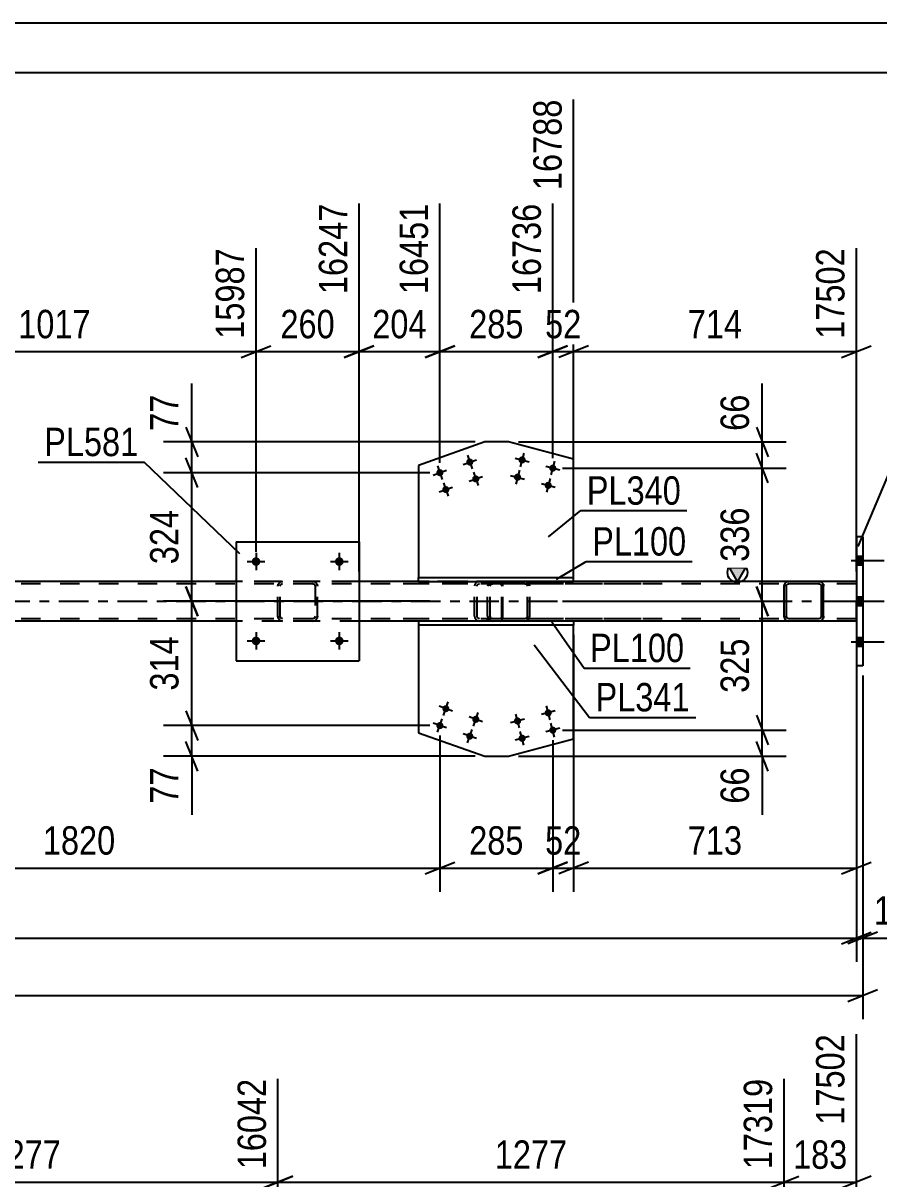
# Model space of a CAD drawing. Header units: millimetres. Extents: x 0 to 841, y 0 to 594.
# Drawn here: x 665.3 to 751.6, y 477.4 to 594 of the extents above; entities that cross this region are included whole.
import ezdxf

# ---------------------------------------------------------------- set-up
doc = ezdxf.new("R2010")
doc.units = ezdxf.units.MM
doc.linetypes.add('DXK_LINE_DOT2', pattern=[3.9198, 1.9599, -1.9599])
doc.linetypes.add('DXK_LINE_DOT3', pattern=[5.9187, 2.979, -0.9799, 0.9799, -0.9799])
doc.styles.add('Arial Narrow', font='ARIALN.TTF', dxfattribs={"height": 0.2})

# ---------------------------------------------------------------- blocks, each defined once
blk = doc.blocks.new('Unknown-122569494-1133')
at = {"color": 5, "linetype": 'Continuous'}
for p, q in [((841, 594), (0, 594)), ((836, 589), (5, 589))]:
    blk.add_line(p, q, dxfattribs=at)
blk = doc.blocks.new('Part-122569494-3857 - 3842')
at = {"color": 2, "linetype": 'Continuous'}
for p, q in [((742.53, 537.68), (742.35, 537.65)), ((745.57, 537.68), (742.53, 537.68)), ((745.76, 537.65), (745.57, 537.68)), ((742.09, 537.39), (742.05, 537.2)), ((742.05, 534.16), (742.05, 537.2)), ((742.29, 537.2), (742.31, 537.3)), ((742.29, 534.16), (742.29, 537.2)), ((742.31, 537.3), (742.36, 537.37)), ((742.36, 537.37), (742.44, 537.43)), ((742.44, 537.43), (742.53, 537.44)), ((745.57, 537.44), (742.53, 537.44)), ((745.57, 537.44), (745.66, 537.43)), ((745.66, 537.43), (745.74, 537.37)), ((745.74, 537.37), (745.79, 537.3)), ((745.79, 537.3), (745.81, 537.2)), ((745.81, 537.2), (745.81, 534.16)), ((746.05, 537.2), (746.02, 537.39)), ((746.05, 534.16), (746.05, 537.2)), ((742.05, 534.16), (742.09, 533.98)), ((742.31, 534.07), (742.29, 534.16)), ((742.36, 533.99), (742.31, 534.07)), ((742.44, 533.94), (742.36, 533.99)), ((745.74, 533.99), (745.66, 533.94)), ((745.79, 534.07), (745.74, 533.99)), ((745.81, 534.16), (745.79, 534.07)), ((746.02, 533.98), (746.05, 534.16)), ((742.35, 533.72), (742.53, 533.68)), ((742.53, 533.92), (742.44, 533.94)), ((745.57, 533.92), (742.53, 533.92)), ((745.57, 533.68), (742.53, 533.68)), ((745.66, 533.94), (745.57, 533.92)), ((745.57, 533.68), (745.76, 533.72))]:
    blk.add_line(p, q, dxfattribs=at)
at = {"color": 7, "linetype": 'DXK_LINE_DOT2'}
for p, q in [((742.35, 537.65), (742.53, 537.68)), ((745.57, 537.68), (745.76, 537.65)), ((742.05, 537.2), (742.09, 537.39)), ((746.02, 537.39), (746.05, 537.2)), ((742.09, 533.98), (742.05, 534.16)), ((746.05, 534.16), (746.02, 533.98)), ((742.53, 533.68), (742.35, 533.72)), ((745.76, 533.72), (745.57, 533.68))]:
    blk.add_line(p, q, dxfattribs=at)
at = {"color": 7, "linetype": 'DXK_LINE_DOT3'}
blk.add_line((744.05, 535.68), (744.05, 535.68), dxfattribs=at)
at = {"color": 2, "linetype": 'Continuous'}
for centre, start, end in [((742.53, 537.2), 112.5, 157.5), ((745.57, 537.2), 22.5, 67.5), ((742.53, 534.16), 202.5, 247.5), ((745.57, 534.16), 292.5, 337.5)]:
    blk.add_arc(centre, 0.48, start, end, dxfattribs=at)
at = {"color": 7, "linetype": 'DXK_LINE_DOT2'}
for centre, start, end in [((742.53, 537.2), 112.5, 157.5), ((745.57, 537.2), 22.5, 67.5), ((742.53, 534.16), 202.5, 247.5), ((745.57, 534.16), 292.5, 337.5)]:
    blk.add_arc(centre, 0.48, start, end, dxfattribs=at)
blk = doc.blocks.new('Part-122569494-3862 - 3842')
at = {"color": 2, "linetype": 'Continuous'}
for p, q in [((686.77, 541.68), (686.77, 529.68)), ((686.77, 541.68), (699.17, 541.68)), ((699.17, 541.68), (699.17, 529.68)), ((686.77, 529.68), (699.17, 529.68))]:
    blk.add_line(p, q, dxfattribs=at)
blk = doc.blocks.new('Part-122569494-3863 - 3842')
at = {"color": 7, "linetype": 'DXK_LINE_DOT2'}
for p, q in [((691.27, 537.65), (691.45, 537.68)), ((691.45, 537.68), (691.27, 537.65)), ((694.49, 537.68), (691.45, 537.68)), ((694.49, 537.68), (694.67, 537.65)), ((694.67, 537.65), (694.49, 537.68)), ((690.97, 537.2), (691.01, 537.39)), ((691.01, 537.39), (690.97, 537.2)), ((690.97, 534.16), (690.97, 537.2)), ((691.21, 537.2), (691.23, 537.3)), ((691.21, 534.16), (691.21, 537.2)), ((691.23, 537.3), (691.28, 537.37)), ((691.28, 537.37), (691.36, 537.43)), ((691.36, 537.43), (691.45, 537.44)), ((694.49, 537.44), (691.45, 537.44)), ((694.49, 537.44), (694.58, 537.43)), ((694.58, 537.43), (694.66, 537.37)), ((694.66, 537.37), (694.71, 537.3)), ((694.71, 537.3), (694.73, 537.2)), ((694.73, 537.2), (694.73, 534.16)), ((694.93, 537.39), (694.97, 537.2)), ((694.97, 537.2), (694.93, 537.39)), ((694.97, 534.16), (694.97, 537.2)), ((691.01, 533.98), (690.97, 534.16)), ((690.97, 534.16), (691.01, 533.98)), ((691.23, 534.07), (691.21, 534.16)), ((691.28, 533.99), (691.23, 534.07)), ((691.36, 533.94), (691.28, 533.99)), ((694.66, 533.99), (694.58, 533.94)), ((694.71, 534.07), (694.66, 533.99)), ((694.73, 534.16), (694.71, 534.07)), ((694.97, 534.16), (694.93, 533.98)), ((694.93, 533.98), (694.97, 534.16)), ((691.45, 533.68), (691.27, 533.72)), ((691.27, 533.72), (691.45, 533.68)), ((691.45, 533.92), (691.36, 533.94)), ((694.49, 533.92), (691.45, 533.92)), ((694.49, 533.68), (691.45, 533.68)), ((694.58, 533.94), (694.49, 533.92)), ((694.67, 533.72), (694.49, 533.68)), ((694.49, 533.68), (694.67, 533.72))]:
    blk.add_line(p, q, dxfattribs=at)
at = {"color": 7, "linetype": 'DXK_LINE_DOT3'}
blk.add_line((692.97, 535.68), (692.97, 535.68), dxfattribs=at)
at = {"color": 7, "linetype": 'DXK_LINE_DOT2'}
for centre, start, end in [((691.45, 537.2), 112.5, 157.5), ((691.45, 537.2), 112.5, 157.5), ((694.49, 537.2), 22.5, 67.5), ((694.49, 537.2), 22.5, 67.5), ((691.45, 534.16), 202.5, 247.5), ((691.45, 534.16), 202.5, 247.5), ((694.49, 534.16), 292.5, 337.5), ((694.49, 534.16), 292.5, 337.5)]:
    blk.add_arc(centre, 0.48, start, end, dxfattribs=at)
blk = doc.blocks.new('Bolt-122569494-3909 - 3842')
at = {"linetype": 'Continuous'}
for points in [[(689.21, 539.68, -1), (688.33, 539.68, -1)], [(697.61, 539.68, -1), (696.73, 539.68, -1)]]:
    blk.add_hatch(color=1, dxfattribs=at).paths.add_polyline_path(points)
at = {"color": 1, "linetype": 'Continuous'}
for p, q in [((688.77, 540.56), (688.77, 538.8)), ((697.17, 540.56), (697.17, 538.8)), ((687.89, 539.68), (689.65, 539.68)), ((696.29, 539.68), (698.05, 539.68))]:
    blk.add_line(p, q, dxfattribs=at)
blk = doc.blocks.new('Bolt-122569494-3910 - 3842')
at = {"linetype": 'Continuous'}
for points in [[(689.21, 531.68, -1), (688.33, 531.68, -1)], [(697.61, 531.68, -1), (696.73, 531.68, -1)]]:
    blk.add_hatch(color=1, dxfattribs=at).paths.add_polyline_path(points)
at = {"color": 1, "linetype": 'Continuous'}
for p, q in [((687.89, 531.68), (689.65, 531.68)), ((688.77, 532.56), (688.77, 530.8)), ((696.29, 531.68), (698.05, 531.68)), ((697.17, 532.56), (697.17, 530.8))]:
    blk.add_line(p, q, dxfattribs=at)
blk = doc.blocks.new('Part-122569494-3944 - 3842')
at = {"color": 2, "linetype": 'Continuous'}
for p, q in [((749.99, 542.18), (749.35, 542.18)), ((749.35, 542.18), (749.35, 529.18)), ((749.99, 542.18), (749.99, 529.18)), ((749.99, 529.18), (749.35, 529.18))]:
    blk.add_line(p, q, dxfattribs=at)
blk = doc.blocks.new('Bolt-122569494-3984 - 3842')
at = {"linetype": 'Continuous'}
for points in [[(717.9, 524.33, -1), (718.6, 524.51, -1)], [(714.81, 523.51, -1), (715.51, 523.69, -1)], [(718.37, 522.59, -1), (719.06, 522.77, -1)], [(715.27, 521.77, -1), (715.97, 521.95, -1)]]:
    blk.add_hatch(color=1, dxfattribs=at).paths.add_polyline_path(points)
at = {"color": 1, "linetype": 'Continuous'}
for p, q in [((718.44, 523.72), (718.07, 525.12)), ((715.85, 523.78), (714.46, 523.41)), ((715.34, 522.9), (714.97, 524.29)), ((718.95, 524.61), (717.56, 524.24)), ((715.81, 521.16), (715.44, 522.55)), ((719.41, 522.87), (718.02, 522.5)), ((718.9, 521.98), (718.53, 523.38)), ((716.32, 522.04), (714.93, 521.67))]:
    blk.add_line(p, q, dxfattribs=at)
blk = doc.blocks.new('Bolt-122569494-3985 - 3842')
at = {"linetype": 'Continuous'}
for points in [[(707.59, 524.96, -1), (708.26, 524.72, -1)], [(706.98, 523.26, -1), (707.66, 523.02, -1)], [(710.6, 523.89, -1), (711.28, 523.65, -1)], [(710, 522.19, -1), (710.68, 521.95, -1)]]:
    blk.add_hatch(color=1, dxfattribs=at).paths.add_polyline_path(points)
at = {"color": 1, "linetype": 'Continuous'}
for p, q in [((708.6, 524.6), (707.25, 525.08)), ((707.68, 524.16), (708.17, 525.52)), ((707.08, 522.46), (707.56, 523.82)), ((711.62, 523.53), (710.26, 524.01)), ((710.7, 523.09), (711.18, 524.45)), ((708, 522.9), (706.64, 523.38)), ((710.1, 521.39), (710.58, 522.75)), ((711.02, 521.83), (709.66, 522.31))]:
    blk.add_line(p, q, dxfattribs=at)
blk = doc.blocks.new('Part-122569494-4000 - 3842')
at = {"color": 2, "linetype": 'Continuous'}
for p, q in [((720.81, 533.68), (705.16, 533.68)), ((705.16, 533.68), (705.16, 533.28)), ((720.81, 533.28), (705.16, 533.28)), ((720.81, 533.68), (720.81, 533.28))]:
    blk.add_line(p, q, dxfattribs=at)
blk = doc.blocks.new('Part-122569494-4005 - 3842')
at = {"color": 2, "linetype": 'Continuous'}
for p, q in [((705.16, 533.28), (705.16, 522.42)), ((720.81, 521.79), (720.81, 533.28)), ((705.16, 522.42), (711.87, 520.04)), ((714.24, 520.04), (720.81, 521.79)), ((711.87, 520.04), (714.24, 520.04))]:
    blk.add_line(p, q, dxfattribs=at)
at = {"color": 7, "linetype": 'DXK_LINE_DOT2'}
blk.add_line((720.81, 533.28), (705.16, 533.28), dxfattribs=at)
blk = doc.blocks.new('Bolt-122569494-4011 - 3842')
at = {"linetype": 'Continuous'}
for points in [[(715.97, 549.84, -1), (715.27, 550.03, -1)], [(719.06, 549.02, -1), (718.37, 549.2, -1)], [(715.51, 548.1, -1), (714.81, 548.29, -1)], [(718.6, 547.28, -1), (717.9, 547.46, -1)]]:
    blk.add_hatch(color=1, dxfattribs=at).paths.add_polyline_path(points)
at = {"color": 1, "linetype": 'Continuous'}
for p, q in [((715.81, 550.63), (715.44, 549.24)), ((714.93, 550.12), (716.32, 549.75)), ((718.02, 549.3), (719.41, 548.93)), ((718.9, 549.81), (718.53, 548.42)), ((714.46, 548.38), (715.85, 548.01)), ((715.34, 548.89), (714.97, 547.5)), ((718.44, 548.07), (718.07, 546.68)), ((717.56, 547.56), (718.95, 547.19))]:
    blk.add_line(p, q, dxfattribs=at)
blk = doc.blocks.new('Bolt-122569494-4012 - 3842')
at = {"linetype": 'Continuous'}
for points in [[(710.68, 549.84, -1), (710, 549.6, -1)], [(707.66, 548.77, -1), (706.98, 548.53, -1)], [(711.28, 548.14, -1), (710.6, 547.9, -1)], [(708.26, 547.07, -1), (707.58, 546.83, -1)]]:
    blk.add_hatch(color=1, dxfattribs=at).paths.add_polyline_path(points)
at = {"color": 1, "linetype": 'Continuous'}
for p, q in [((710.1, 550.4), (710.58, 549.04)), ((707.08, 549.33), (707.56, 547.97)), ((709.66, 549.48), (711.02, 549.96)), ((706.64, 548.41), (708, 548.89)), ((710.26, 547.78), (711.62, 548.26)), ((710.7, 548.7), (711.18, 547.34)), ((707.25, 546.71), (708.6, 547.19)), ((707.68, 547.63), (708.16, 546.27))]:
    blk.add_line(p, q, dxfattribs=at)
blk = doc.blocks.new('Part-122569494-4017 - 3842')
at = {"color": 2, "linetype": 'Continuous'}
for p, q in [((705.16, 537.68), (705.16, 538.08)), ((705.16, 538.08), (720.81, 538.08)), ((705.16, 537.68), (720.81, 537.68)), ((720.81, 537.68), (720.81, 538.08))]:
    blk.add_line(p, q, dxfattribs=at)
blk = doc.blocks.new('Part-122569494-4022 - 3842')
at = {"color": 2, "linetype": 'Continuous'}
for p, q in [((711.87, 551.75), (705.16, 549.37)), ((714.24, 551.75), (711.87, 551.75)), ((720.81, 550), (714.24, 551.75)), ((705.16, 549.37), (705.16, 538.08)), ((720.81, 538.08), (720.81, 550))]:
    blk.add_line(p, q, dxfattribs=at)
at = {"color": 7, "linetype": 'DXK_LINE_DOT2'}
blk.add_line((705.16, 538.08), (720.81, 538.08), dxfattribs=at)
blk = doc.blocks.new('Bolt-122569494-4054 - 3842')
at = {"linetype": 'Continuous'}
for points in [[(749.99, 539.34), (749.99, 540.22), (749.35, 540.22), (749.35, 539.34)], [(749.99, 539.34), (749.99, 540.22), (749.35, 540.22), (749.35, 539.34)], [(749.99, 539.34), (749.99, 540.22), (749.35, 540.22), (749.35, 539.34)], [(749.99, 535.24), (749.99, 536.12), (749.35, 536.12), (749.35, 535.24)], [(749.99, 535.24), (749.99, 536.12), (749.35, 536.12), (749.35, 535.24)], [(749.99, 531.14), (749.99, 532.02), (749.35, 532.02), (749.35, 531.14)], [(749.99, 531.14), (749.99, 532.02), (749.35, 532.02), (749.35, 531.14)], [(749.99, 531.14), (749.99, 532.02), (749.35, 532.02), (749.35, 531.14)]]:
    blk.add_hatch(color=1, dxfattribs=at).paths.add_polyline_path(points)
at = {"color": 1, "linetype": 'Continuous'}
for p, q in [((749.35, 540.22), (749.99, 540.22)), ((749.35, 540.22), (749.99, 540.22)), ((749.35, 540.22), (749.99, 540.22)), ((748.83, 539.78), (752.15, 539.78)), ((748.83, 539.78), (752.15, 539.78)), ((748.83, 539.78), (752.15, 539.78)), ((749.35, 539.34), (749.99, 539.34)), ((749.35, 539.34), (749.99, 539.34)), ((749.35, 539.34), (749.99, 539.34)), ((748.83, 535.68), (752.15, 535.68)), ((748.83, 535.68), (752.15, 535.68)), ((749.35, 536.12), (749.99, 536.12)), ((749.35, 536.12), (749.99, 536.12)), ((749.35, 535.24), (749.99, 535.24)), ((749.35, 535.24), (749.99, 535.24)), ((749.35, 532.02), (749.99, 532.02)), ((749.35, 532.02), (749.99, 532.02)), ((749.35, 532.02), (749.99, 532.02)), ((748.83, 531.58), (752.15, 531.58)), ((748.83, 531.58), (752.15, 531.58)), ((748.83, 531.58), (752.15, 531.58)), ((749.35, 531.14), (749.99, 531.14)), ((749.35, 531.14), (749.99, 531.14)), ((749.35, 531.14), (749.99, 531.14))]:
    blk.add_line(p, q, dxfattribs=at)
blk = doc.blocks.new('Part-122569494-4076 - 3842')
at = {"color": 7, "linetype": 'DXK_LINE_DOT2'}
for p, q in [((713.42, 537.68), (701.26, 537.68)), ((711.33, 537.68), (711.14, 537.65)), ((712.14, 537.44), (712.14, 537.68)), ((713.52, 537.65), (713.42, 537.68)), ((713.61, 537.54), (713.52, 537.65)), ((713.67, 537.39), (713.61, 537.54)), ((713.42, 537.44), (701.26, 537.44)), ((710.86, 537.37), (710.83, 537.2)), ((710.83, 534.16), (710.83, 537.2)), ((710.86, 537.39), (710.86, 537.37)), ((711.08, 537.2), (711.1, 537.3)), ((711.08, 534.16), (711.08, 537.2)), ((711.1, 537.3), (711.15, 537.37)), ((711.15, 537.37), (711.23, 537.43)), ((711.23, 537.43), (711.33, 537.44)), ((713.42, 537.44), (713.47, 537.43)), ((713.47, 537.43), (713.52, 537.37)), ((713.52, 537.37), (713.55, 537.3)), ((713.55, 537.3), (713.56, 537.2)), ((713.56, 534.16), (713.56, 537.2)), ((713.69, 537.2), (713.67, 537.39)), ((713.69, 534.16), (713.69, 537.2)), ((710.83, 534.16), (710.86, 533.98)), ((711.1, 534.07), (711.08, 534.16)), ((711.15, 534), (711.1, 534.07)), ((711.23, 533.94), (711.15, 534)), ((713.52, 534), (713.47, 533.94)), ((713.55, 534.07), (713.52, 534)), ((713.56, 534.16), (713.55, 534.07)), ((713.61, 533.83), (713.67, 533.98)), ((713.67, 533.98), (713.69, 534.16)), ((713.42, 533.92), (701.26, 533.92)), ((713.42, 533.68), (701.26, 533.68)), ((711.14, 533.72), (711.33, 533.68)), ((711.33, 533.92), (711.23, 533.94)), ((712.14, 533.68), (712.14, 533.92)), ((713.47, 533.94), (713.42, 533.92)), ((713.42, 533.68), (713.52, 533.72)), ((713.52, 533.72), (713.61, 533.83))]:
    blk.add_line(p, q, dxfattribs=at)
for centre, start, end in [((711.31, 537.19), 111.1941, 156.1506), ((711.31, 534.18), 203.8494, 248.8059)]:
    blk.add_arc(centre, 0.492, start, end, dxfattribs=at)
blk = doc.blocks.new('Part-122569494-4113 - 3842')
at = {"linetype": 'Continuous'}
blk.add_hatch(color=2, dxfattribs=at).paths.add_polyline_path([(737.35, 537.68), (736.55, 539.08), (738.15, 539.08)])
at = {"color": 2, "linetype": 'Continuous'}
for p, q in [((737.35, 537.68), (736.55, 539.08)), ((736.55, 539.08), (738.15, 539.08)), ((738.15, 539.08), (737.35, 537.68)), ((686.77, 537.68), (648.09, 537.68)), ((705.16, 537.68), (699.17, 537.68)), ((749.35, 537.68), (720.81, 537.68)), ((686.77, 533.68), (648.09, 533.68)), ((705.16, 533.68), (699.17, 533.68)), ((742.53, 533.68), (720.81, 533.68)), ((749.35, 533.68), (745.58, 533.68))]:
    blk.add_line(p, q, dxfattribs=at)
at = {"color": 7, "linetype": 'DXK_LINE_DOT2'}
for p, q in [((749.35, 537.68), (124.89, 537.68)), ((699.17, 537.68), (686.77, 537.68)), ((720.81, 537.68), (705.16, 537.68)), ((749.35, 533.68), (749.35, 537.68)), ((749.35, 537.44), (106.6, 537.44)), ((749.35, 533.92), (106.6, 533.92)), ((699.17, 533.68), (686.77, 533.68)), ((720.81, 533.68), (705.16, 533.68)), ((745.58, 533.68), (742.53, 533.68))]:
    blk.add_line(p, q, dxfattribs=at)
at = {"color": 7, "linetype": 'DXK_LINE_DOT3'}
blk.add_line((106.6, 535.68), (749.35, 535.68), dxfattribs=at)
at = {"color": 2, "linetype": 'Continuous'}
blk.add_circle((737.35, 538.58), 1, dxfattribs=at)
blk = doc.blocks.new('Part-122569494-4118 - 3842')
at = {"color": 7, "linetype": 'DXK_LINE_DOT2'}
for p, q in [((712.65, 537.68), (712.46, 537.65)), ((727.64, 537.68), (712.65, 537.68)), ((716.09, 537.65), (715.89, 537.68)), ((712.18, 537.37), (712.14, 537.2)), ((712.14, 534.16), (712.14, 537.2)), ((712.18, 537.39), (712.18, 537.37)), ((712.4, 537.2), (712.42, 537.3)), ((712.4, 534.16), (712.4, 537.2)), ((712.42, 537.3), (712.47, 537.37)), ((712.47, 537.37), (712.56, 537.43)), ((712.56, 537.43), (712.65, 537.44)), ((727.64, 537.44), (712.65, 537.44)), ((715.89, 537.44), (715.99, 537.43)), ((715.99, 537.43), (716.07, 537.37)), ((716.07, 537.37), (716.13, 537.3)), ((716.13, 537.3), (716.15, 537.2)), ((716.15, 534.16), (716.15, 537.2)), ((716.36, 537.37), (716.36, 537.39)), ((716.4, 537.2), (716.36, 537.37)), ((716.4, 534.16), (716.4, 537.2)), ((712.14, 534.16), (712.18, 533.98)), ((712.42, 534.07), (712.4, 534.16)), ((712.47, 534), (712.42, 534.07)), ((712.56, 533.94), (712.47, 534)), ((716.07, 534), (715.99, 533.94)), ((716.13, 534.07), (716.07, 534)), ((716.15, 534.16), (716.13, 534.07)), ((716.36, 533.98), (716.4, 534.16)), ((712.46, 533.72), (712.65, 533.68)), ((712.65, 533.92), (712.56, 533.94)), ((727.64, 533.92), (712.65, 533.92)), ((727.64, 533.68), (712.65, 533.68)), ((715.99, 533.94), (715.89, 533.92)), ((715.89, 533.68), (716.09, 533.72))]:
    blk.add_line(p, q, dxfattribs=at)
for centre, start, end in [((712.64, 537.18), 110.7583, 155.68), ((715.91, 537.18), 24.32, 69.2417), ((712.64, 534.19), 204.32, 249.2417), ((715.91, 534.19), 290.7583, 335.68)]:
    blk.add_arc(centre, 0.496, start, end, dxfattribs=at)
blk = doc.blocks.new('StraightDimension-122569494-4310 - 3842')
at = {"color": 7, "linetype": 'Continuous'}
for p, q in [((634.51, 532.28), (634.51, 506.37)), ((707.32, 522.14), (707.32, 506.37)), ((636.01, 509.37), (633.01, 508.17)), ((634.51, 508.77), (707.32, 508.77)), ((705.82, 508.17), (708.82, 509.37))]:
    blk.add_line(p, q, dxfattribs=at)
at = {"color": 0}
blk.add_wipeout([(675.17, 509.52), (675.17, 513.72), (666.66, 513.72), (666.66, 509.52)], dxfattribs=at)
at = {"color": 3, "style": 'Arial Narrow'}
blk.add_text('1820', height=2.863, dxfattribs=at).set_placement((667.26, 510.12))
blk = doc.blocks.new('StraightDimension-122569494-4328 - 3842')
at = {"color": 7, "linetype": 'Continuous'}
for p, q in [((720.81, 532.28), (720.81, 506.37)), ((718.71, 521.68), (718.71, 506.37)), ((717.21, 508.17), (720.21, 509.37)), ((718.71, 508.77), (720.81, 508.77)), ((722.31, 509.37), (719.31, 508.17))]:
    blk.add_line(p, q, dxfattribs=at)
at = {"color": 0}
blk.add_wipeout([(722.19, 509.52), (722.19, 513.72), (717.34, 513.72), (717.34, 509.52)], dxfattribs=at)
at = {"color": 3, "style": 'Arial Narrow'}
blk.add_text('52', height=2.863, dxfattribs=at).set_placement((717.94, 510.12))
blk = doc.blocks.new('StraightDimension-122569494-4385 - 3842')
at = {"color": 7, "linetype": 'Continuous'}
for p, q in [((739.86, 551.75), (739.86, 557.66)), ((739.86, 551.75), (739.86, 557.66)), ((739.26, 553.25), (740.46, 550.25)), ((715.24, 551.75), (742.26, 551.75)), ((739.86, 549.11), (739.86, 551.75)), ((740.46, 547.61), (739.26, 550.61)), ((719.71, 549.11), (742.26, 549.11))]:
    blk.add_line(p, q, dxfattribs=at)
at = {"color": 0}
blk.add_wipeout([(739.11, 557.13), (734.91, 557.13), (734.91, 552.27), (739.11, 552.27)], dxfattribs=at)
at = {"color": 3, "style": 'Arial Narrow'}
blk.add_text('66', height=2.863, rotation=90.0002, dxfattribs=at).set_placement((738.51, 552.87))
blk = doc.blocks.new('StraightDimension-122569494-4359 - 3842')
at = {"color": 7, "linetype": 'Continuous'}
for p, q in [((739.26, 524.18), (740.46, 521.18)), ((719.71, 522.68), (742.26, 522.68)), ((739.86, 520.04), (739.86, 522.68)), ((740.46, 518.54), (739.26, 521.54)), ((715.24, 520.04), (742.26, 520.04)), ((739.86, 520.04), (739.86, 514.14)), ((739.86, 520.04), (739.86, 514.14))]:
    blk.add_line(p, q, dxfattribs=at)
at = {"color": 0}
blk.add_wipeout([(739.11, 519.52), (734.91, 519.52), (734.91, 514.66), (739.11, 514.66)], dxfattribs=at)
at = {"color": 3, "style": 'Arial Narrow'}
blk.add_text('66', height=2.863, rotation=90.0002, dxfattribs=at).set_placement((738.51, 515.26))
blk = doc.blocks.new('StraightDimension-122569494-4318 - 3842')
at = {"color": 7, "linetype": 'Continuous'}
for p, q in [((707.32, 522.14), (707.32, 506.37)), ((718.71, 521.68), (718.71, 506.37)), ((705.82, 508.17), (708.82, 509.37)), ((707.32, 508.77), (718.71, 508.77)), ((720.21, 509.37), (717.21, 508.17))]:
    blk.add_line(p, q, dxfattribs=at)
at = {"color": 0}
blk.add_wipeout([(716.36, 509.52), (716.36, 513.72), (709.68, 513.72), (709.68, 509.52)], dxfattribs=at)
at = {"color": 3, "style": 'Arial Narrow'}
blk.add_text('285', height=2.863, dxfattribs=at).set_placement((710.28, 510.12))
blk = doc.blocks.new('StraightDimension-122569494-4336 - 3842')
at = {"color": 7, "linetype": 'Continuous'}
for p, q in [((720.81, 532.28), (720.81, 506.37)), ((749.35, 532.68), (749.35, 506.37)), ((722.31, 509.37), (719.31, 508.17)), ((720.81, 508.77), (749.35, 508.77)), ((747.85, 508.17), (750.85, 509.37))]:
    blk.add_line(p, q, dxfattribs=at)
at = {"color": 0}
blk.add_wipeout([(738.43, 509.52), (738.43, 513.72), (731.74, 513.72), (731.74, 509.52)], dxfattribs=at)
at = {"color": 3, "style": 'Arial Narrow'}
blk.add_text('713', height=2.863, dxfattribs=at).set_placement((732.34, 510.12))
blk = doc.blocks.new('StraightDimension-122569494-4343 - 3842')
at = {"color": 7, "linetype": 'Continuous'}
for p, q in [((740.46, 547.61), (739.26, 550.61)), ((719.71, 549.11), (742.26, 549.11)), ((739.86, 535.68), (739.86, 549.11)), ((739.26, 537.18), (740.46, 534.18)), ((719.71, 535.68), (742.26, 535.68))]:
    blk.add_line(p, q, dxfattribs=at)
at = {"color": 0}
blk.add_wipeout([(739.11, 545.74), (734.91, 545.74), (734.91, 539.06), (739.11, 539.06)], dxfattribs=at)
at = {"color": 3, "style": 'Arial Narrow'}
blk.add_text('336', height=2.863, rotation=90.0002, dxfattribs=at).set_placement((738.51, 539.66))
blk = doc.blocks.new('StraightDimension-122569494-4369 - 3842')
at = {"color": 7, "linetype": 'Continuous'}
for p, q in [((740.46, 534.18), (739.26, 537.18)), ((719.71, 535.68), (742.26, 535.68)), ((739.86, 522.68), (739.86, 535.68)), ((739.26, 524.18), (740.46, 521.18)), ((719.71, 522.68), (742.26, 522.68))]:
    blk.add_line(p, q, dxfattribs=at)
at = {"color": 0}
blk.add_wipeout([(739.11, 532.52), (734.91, 532.52), (734.91, 525.84), (739.11, 525.84)], dxfattribs=at)
at = {"color": 3, "style": 'Arial Narrow'}
blk.add_text('325', height=2.863, rotation=90.0002, dxfattribs=at).set_placement((738.51, 526.44))
blk = doc.blocks.new('StraightDimension-122569494-4470 - 3842')
at = {"color": 7, "linetype": 'Continuous'}
for p, q in [((749.99, 528.18), (749.99, 493.52)), ((64.04, 495.92), (749.99, 495.92)), ((748.49, 495.32), (751.49, 496.52))]:
    blk.add_line(p, q, dxfattribs=at)
blk = doc.blocks.new('StraightDimension-122569494-4491 - 3842')
at = {"color": 7, "linetype": 'Continuous'}
for p, q in [((749.35, 528.18), (749.35, 499.31)), ((64.68, 501.71), (749.35, 501.71)), ((747.85, 501.11), (750.85, 502.31))]:
    blk.add_line(p, q, dxfattribs=at)
blk = doc.blocks.new('StraightDimension-122569494-4501 - 3842')
at = {"color": 7, "linetype": 'Continuous'}
for p, q in [((749.35, 528.18), (749.35, 499.31)), ((749.99, 528.18), (749.99, 499.31)), ((747.85, 501.11), (750.85, 502.31)), ((751.49, 502.31), (748.49, 501.11)), ((749.35, 501.71), (749.99, 501.71)), ((749.99, 501.71), (755.9, 501.71)), ((749.99, 501.71), (755.9, 501.71))]:
    blk.add_line(p, q, dxfattribs=at)
at = {"color": 0}
blk.add_wipeout([(755.37, 502.46), (755.37, 506.66), (750.52, 506.66), (750.52, 502.46)], dxfattribs=at)
at = {"color": 3, "style": 'Arial Narrow'}
blk.add_text('16', height=2.863, dxfattribs=at).set_placement((751.12, 503.06))
blk = doc.blocks.new('StraightDimension-122569494-16166 - 3842')
at = {"color": 7, "linetype": 'Continuous'}
for p, q in [((720.81, 539.08), (720.81, 586.3)), ((749.35, 538.68), (749.35, 571.3)), ((722.31, 561.46), (719.31, 560.26)), ((720.81, 560.86), (749.35, 560.86)), ((747.85, 560.26), (750.85, 561.46))]:
    blk.add_line(p, q, dxfattribs=at)
at = {"color": 0}
blk.add_wipeout([(738.43, 561.61), (738.43, 565.81), (731.74, 565.81), (731.74, 561.61)], dxfattribs=at)
at = {"color": 3, "style": 'Arial Narrow'}
blk.add_text('714', height=2.863, dxfattribs=at).set_placement((732.34, 562.21))
at = {"color": 0, "linetype": 'Continuous'}
blk.add_wipeout([(748.75, 571.9), (744.55, 571.9), (744.55, 561.56), (748.75, 561.56)], dxfattribs=at)
at = {"color": 3, "linetype": 'Continuous', "style": 'Arial Narrow'}
blk.add_text('17502', height=2.863, rotation=90.0002, dxfattribs=at).set_placement((748.15, 562.16))
blk = doc.blocks.new('StraightDimension-122569494-16167 - 3842')
at = {"color": 7, "linetype": 'Continuous'}
for p, q in [((720.81, 539.08), (720.81, 586.3)), ((718.71, 550.11), (718.71, 575.8)), ((717.21, 560.26), (720.21, 561.46)), ((718.71, 560.86), (720.81, 560.86)), ((722.31, 561.46), (719.31, 560.26))]:
    blk.add_line(p, q, dxfattribs=at)
at = {"color": 0, "linetype": 'Continuous'}
blk.add_wipeout([(720.21, 586.9), (716.01, 586.9), (716.01, 576.56), (720.21, 576.56)], dxfattribs=at)
at = {"color": 3, "linetype": 'Continuous', "style": 'Arial Narrow'}
blk.add_text('16788', height=2.863, rotation=90.0002, dxfattribs=at).set_placement((719.61, 577.16))
at = {"color": 0}
blk.add_wipeout([(722.19, 561.61), (722.19, 565.81), (717.34, 565.81), (717.34, 561.61)], dxfattribs=at)
at = {"color": 3, "style": 'Arial Narrow'}
blk.add_text('52', height=2.863, dxfattribs=at).set_placement((717.94, 562.21))
blk = doc.blocks.new('StraightDimension-122569494-16168 - 3842')
at = {"color": 7, "linetype": 'Continuous'}
for p, q in [((707.32, 549.65), (707.32, 575.8)), ((718.71, 550.11), (718.71, 575.8)), ((705.82, 560.26), (708.82, 561.46)), ((707.32, 560.86), (718.71, 560.86)), ((720.21, 561.46), (717.21, 560.26))]:
    blk.add_line(p, q, dxfattribs=at)
at = {"color": 0}
blk.add_wipeout([(716.36, 561.61), (716.36, 565.81), (709.68, 565.81), (709.68, 561.61)], dxfattribs=at)
at = {"color": 3, "style": 'Arial Narrow'}
blk.add_text('285', height=2.863, dxfattribs=at).set_placement((710.28, 562.21))
at = {"color": 0, "linetype": 'Continuous'}
blk.add_wipeout([(718.11, 576.4), (713.91, 576.4), (713.91, 566.06), (718.11, 566.06)], dxfattribs=at)
at = {"color": 3, "linetype": 'Continuous', "style": 'Arial Narrow'}
blk.add_text('16736', height=2.863, rotation=90.0002, dxfattribs=at).set_placement((717.51, 566.66))
blk = doc.blocks.new('StraightDimension-122569494-16169 - 3842')
at = {"color": 7, "linetype": 'Continuous'}
for p, q in [((699.17, 538.68), (699.17, 575.8)), ((707.32, 549.65), (707.32, 575.8)), ((697.67, 560.26), (700.67, 561.46)), ((699.17, 560.86), (707.32, 560.86)), ((708.82, 561.46), (705.82, 560.26))]:
    blk.add_line(p, q, dxfattribs=at)
at = {"color": 0}
blk.add_wipeout([(706.59, 561.61), (706.59, 565.81), (699.9, 565.81), (699.9, 561.61)], dxfattribs=at)
at = {"color": 3, "style": 'Arial Narrow'}
blk.add_text('204', height=2.863, dxfattribs=at).set_placement((700.5, 562.21))
at = {"color": 0, "linetype": 'Continuous'}
blk.add_wipeout([(706.72, 576.4), (702.52, 576.4), (702.52, 566.06), (706.72, 566.06)], dxfattribs=at)
at = {"color": 3, "linetype": 'Continuous', "style": 'Arial Narrow'}
blk.add_text('16451', height=2.863, rotation=90.0002, dxfattribs=at).set_placement((706.12, 566.66))
blk = doc.blocks.new('StraightDimension-122569494-16170 - 3842')
at = {"color": 7, "linetype": 'Continuous'}
for p, q in [((699.17, 538.68), (699.17, 575.8)), ((688.77, 540.68), (688.77, 571.3)), ((687.27, 560.26), (690.27, 561.46)), ((688.77, 560.86), (699.17, 560.86)), ((700.67, 561.46), (697.67, 560.26))]:
    blk.add_line(p, q, dxfattribs=at)
at = {"color": 0}
blk.add_wipeout([(697.31, 561.61), (697.31, 565.81), (690.63, 565.81), (690.63, 561.61)], dxfattribs=at)
at = {"color": 3, "style": 'Arial Narrow'}
blk.add_text('260', height=2.863, dxfattribs=at).set_placement((691.23, 562.21))
at = {"color": 0, "linetype": 'Continuous'}
blk.add_wipeout([(698.57, 576.4), (694.37, 576.4), (694.37, 566.06), (698.57, 566.06)], dxfattribs=at)
at = {"color": 3, "linetype": 'Continuous', "style": 'Arial Narrow'}
blk.add_text('16247', height=2.863, rotation=90.0002, dxfattribs=at).set_placement((697.97, 566.66))
blk = doc.blocks.new('StraightDimension-122569494-16171 - 3842')
at = {"color": 7, "linetype": 'Continuous'}
for p, q in [((648.09, 538.68), (648.09, 575.8)), ((688.77, 540.68), (688.77, 571.3)), ((649.59, 561.46), (646.59, 560.26)), ((648.09, 560.86), (688.77, 560.86)), ((687.27, 560.26), (690.27, 561.46))]:
    blk.add_line(p, q, dxfattribs=at)
at = {"color": 0}
blk.add_wipeout([(672.69, 561.61), (672.69, 565.81), (664.17, 565.81), (664.17, 561.61)], dxfattribs=at)
at = {"color": 3, "style": 'Arial Narrow'}
blk.add_text('1017', height=2.863, dxfattribs=at).set_placement((664.77, 562.21))
at = {"color": 0, "linetype": 'Continuous'}
blk.add_wipeout([(688.17, 571.9), (683.97, 571.9), (683.97, 561.56), (688.17, 561.56)], dxfattribs=at)
at = {"color": 3, "linetype": 'Continuous', "style": 'Arial Narrow'}
blk.add_text('15987', height=2.863, rotation=90.0002, dxfattribs=at).set_placement((687.57, 562.16))
blk = doc.blocks.new('StraightDimension-122569494-20361 - 3842')
at = {"color": 7, "linetype": 'Continuous'}
for p, q in [((682.29, 551.75), (682.29, 557.66)), ((682.29, 551.75), (682.29, 557.66)), ((681.69, 553.25), (682.89, 550.25)), ((710.87, 551.75), (679.44, 551.75)), ((682.29, 548.65), (682.29, 551.75)), ((682.89, 547.15), (681.69, 550.15)), ((706.32, 548.65), (679.44, 548.65))]:
    blk.add_line(p, q, dxfattribs=at)
at = {"color": 0}
blk.add_wipeout([(681.54, 557.13), (677.34, 557.13), (677.34, 552.27), (681.54, 552.27)], dxfattribs=at)
at = {"color": 3, "style": 'Arial Narrow'}
blk.add_text('77', height=2.863, rotation=90.0002, dxfattribs=at).set_placement((680.94, 552.87))
blk = doc.blocks.new('StraightDimension-122569494-20362 - 3842')
at = {"color": 7, "linetype": 'Continuous'}
for p, q in [((682.89, 547.15), (681.69, 550.15)), ((706.32, 548.65), (679.44, 548.65)), ((682.29, 535.68), (682.29, 548.65)), ((681.69, 537.18), (682.89, 534.18)), ((706.32, 535.68), (679.44, 535.68))]:
    blk.add_line(p, q, dxfattribs=at)
at = {"color": 0}
blk.add_wipeout([(681.54, 545.51), (677.34, 545.51), (677.34, 538.82), (681.54, 538.82)], dxfattribs=at)
at = {"color": 3, "style": 'Arial Narrow'}
blk.add_text('324', height=2.863, rotation=90.0002, dxfattribs=at).set_placement((680.94, 539.42))
blk = doc.blocks.new('StraightDimension-122569494-20363 - 3842')
at = {"color": 7, "linetype": 'Continuous'}
for p, q in [((682.89, 534.18), (681.69, 537.18)), ((706.32, 535.68), (679.44, 535.68)), ((682.29, 523.14), (682.29, 535.68)), ((681.69, 524.64), (682.89, 521.64)), ((706.32, 523.14), (679.44, 523.14))]:
    blk.add_line(p, q, dxfattribs=at)
at = {"color": 0}
blk.add_wipeout([(681.54, 532.76), (677.34, 532.76), (677.34, 526.07), (681.54, 526.07)], dxfattribs=at)
at = {"color": 3, "style": 'Arial Narrow'}
blk.add_text('314', height=2.863, rotation=90.0002, dxfattribs=at).set_placement((680.94, 526.67))
blk = doc.blocks.new('StraightDimension-122569494-20364 - 3842')
at = {"color": 7, "linetype": 'Continuous'}
for p, q in [((681.69, 524.64), (682.89, 521.64)), ((706.32, 523.14), (679.44, 523.14)), ((682.29, 520.04), (682.29, 523.14)), ((682.89, 518.54), (681.69, 521.54)), ((710.87, 520.04), (679.44, 520.04)), ((682.29, 520.04), (682.29, 514.14)), ((682.29, 520.04), (682.29, 514.14))]:
    blk.add_line(p, q, dxfattribs=at)
at = {"color": 0}
blk.add_wipeout([(681.54, 519.52), (677.34, 519.52), (677.34, 514.66), (681.54, 514.66)], dxfattribs=at)
at = {"color": 3, "style": 'Arial Narrow'}
blk.add_text('77', height=2.863, rotation=90.0002, dxfattribs=at).set_placement((680.94, 515.26))
blk = doc.blocks.new('StraightDimension-122569494-18363 - 5043')
at = {"color": 7, "linetype": 'Continuous'}
for p, q in [((639.89, 437.33), (639.89, 487.52)), ((690.97, 437.33), (690.97, 487.52)), ((641.39, 477.68), (638.39, 476.48)), ((639.89, 477.08), (690.97, 477.08)), ((689.47, 476.48), (692.47, 477.68))]:
    blk.add_line(p, q, dxfattribs=at)
at = {"color": 0}
blk.add_wipeout([(669.69, 477.83), (669.69, 482.03), (661.17, 482.03), (661.17, 477.83)], dxfattribs=at)
at = {"color": 3, "style": 'Arial Narrow'}
blk.add_text('1277', height=2.863, dxfattribs=at).set_placement((661.77, 478.43))
at = {"color": 0, "linetype": 'Continuous'}
blk.add_wipeout([(690.37, 488.12), (686.17, 488.12), (686.17, 477.78), (690.37, 477.78)], dxfattribs=at)
at = {"color": 3, "linetype": 'Continuous', "style": 'Arial Narrow'}
blk.add_text('16042', height=2.863, rotation=90.0002, dxfattribs=at).set_placement((689.77, 478.38))
blk = doc.blocks.new('StraightDimension-122569494-18362 - 5043')
at = {"color": 7, "linetype": 'Continuous'}
for p, q in [((690.97, 437.33), (690.97, 487.52)), ((742.05, 438.29), (742.05, 487.52)), ((692.47, 477.68), (689.47, 476.48)), ((690.97, 477.08), (742.05, 477.08)), ((740.55, 476.48), (743.55, 477.68))]:
    blk.add_line(p, q, dxfattribs=at)
at = {"color": 0}
blk.add_wipeout([(720.77, 477.83), (720.77, 482.03), (712.26, 482.03), (712.26, 477.83)], dxfattribs=at)
at = {"color": 3, "style": 'Arial Narrow'}
blk.add_text('1277', height=2.863, dxfattribs=at).set_placement((712.86, 478.43))
at = {"color": 0, "linetype": 'Continuous'}
blk.add_wipeout([(741.45, 488.12), (737.25, 488.12), (737.25, 477.78), (741.45, 477.78)], dxfattribs=at)
at = {"color": 3, "linetype": 'Continuous', "style": 'Arial Narrow'}
blk.add_text('17319', height=2.863, rotation=90.0002, dxfattribs=at).set_placement((740.85, 478.38))
blk = doc.blocks.new('StraightDimension-122569494-18361 - 5043')
at = {"color": 7, "linetype": 'Continuous'}
for p, q in [((749.35, 429.49), (749.35, 492.02)), ((742.05, 438.29), (742.05, 487.52)), ((740.55, 476.48), (743.55, 477.68)), ((742.05, 477.08), (749.35, 477.08)), ((750.85, 477.68), (747.85, 476.48))]:
    blk.add_line(p, q, dxfattribs=at)
at = {"color": 0}
blk.add_wipeout([(749.04, 477.83), (749.04, 482.03), (742.36, 482.03), (742.36, 477.83)], dxfattribs=at)
at = {"color": 3, "style": 'Arial Narrow'}
blk.add_text('183', height=2.863, dxfattribs=at).set_placement((742.96, 478.43))
at = {"color": 0, "linetype": 'Continuous'}
blk.add_wipeout([(748.75, 492.62), (744.55, 492.62), (744.55, 482.28), (748.75, 482.28)], dxfattribs=at)
at = {"color": 3, "linetype": 'Continuous', "style": 'Arial Narrow'}
blk.add_text('17502', height=2.863, rotation=90.0002, dxfattribs=at).set_placement((748.15, 482.88))
blk = doc.blocks.new('Mark-122569494-3858 - 3842')
at = {"color": 30, "linetype": 'Continuous'}
for p in [(666.79, 549.72), (687.14, 540.47)]:
    blk.add_line(p, (677.49, 549.72), dxfattribs=at)
at = {"color": 0}
blk.add_wipeout([(676.89, 550.32), (676.89, 553.32), (667.39, 553.32), (667.39, 550.32)], dxfattribs=at)
blk.add_wipeout([(676.89, 550.32), (676.89, 553.32), (667.39, 553.32), (667.39, 550.32)], dxfattribs=at)
at = {"color": 3, "style": 'Arial Narrow'}
blk.add_text('PL581', height=2.863, dxfattribs=at).set_placement((667.39, 550.32))
blk = doc.blocks.new('Mark-122569494-3940 - 3842')
at = {"color": 30, "linetype": 'Continuous'}
for p, q in [((749.53, 541.2), (753.27, 550.04)), ((753.27, 550.04), (762.51, 550.04))]:
    blk.add_line(p, q, dxfattribs=at)
at = {"color": 0}
blk.add_wipeout([(761.91, 550.64), (761.91, 553.64), (753.87, 553.64), (753.87, 550.64)], dxfattribs=at)
blk.add_wipeout([(761.91, 550.64), (761.91, 553.64), (753.87, 553.64), (753.87, 550.64)], dxfattribs=at)
at = {"color": 3, "style": 'Arial Narrow'}
blk.add_text('SP19', height=2.863, dxfattribs=at).set_placement((753.87, 550.64))
blk = doc.blocks.new('Mark-122569494-3996 - 3842')
at = {"color": 30, "linetype": 'Continuous'}
for p, q in [((718.62, 533.61), (721.88, 528.94)), ((721.88, 528.94), (732.59, 528.94))]:
    blk.add_line(p, q, dxfattribs=at)
at = {"color": 0}
blk.add_wipeout([(731.99, 529.54), (731.99, 532.54), (722.48, 532.54), (722.48, 529.54)], dxfattribs=at)
blk.add_wipeout([(731.99, 529.54), (731.99, 532.54), (722.48, 532.54), (722.48, 529.54)], dxfattribs=at)
at = {"color": 3, "style": 'Arial Narrow'}
blk.add_text('PL100', height=2.863, dxfattribs=at).set_placement((722.48, 529.54))
blk = doc.blocks.new('Mark-122569494-4001 - 3842')
at = {"color": 30, "linetype": 'Continuous'}
for p, q in [((716.83, 531.28), (722.43, 523.97)), ((722.43, 523.97), (733.14, 523.97))]:
    blk.add_line(p, q, dxfattribs=at)
at = {"color": 0}
blk.add_wipeout([(732.54, 524.57), (732.54, 527.57), (723.03, 527.57), (723.03, 524.57)], dxfattribs=at)
blk.add_wipeout([(732.54, 524.57), (732.54, 527.57), (723.03, 527.57), (723.03, 524.57)], dxfattribs=at)
at = {"color": 3, "style": 'Arial Narrow'}
blk.add_text('PL341', height=2.863, dxfattribs=at).set_placement((723.03, 524.57))
blk = doc.blocks.new('Mark-122569494-4013 - 3842')
at = {"color": 30, "linetype": 'Continuous'}
for p, q in [((719.08, 537.91), (722.09, 539.69)), ((722.09, 539.69), (732.79, 539.69))]:
    blk.add_line(p, q, dxfattribs=at)
at = {"color": 0}
blk.add_wipeout([(732.19, 540.29), (732.19, 543.29), (722.69, 543.29), (722.69, 540.29)], dxfattribs=at)
blk.add_wipeout([(732.19, 540.29), (732.19, 543.29), (722.69, 543.29), (722.69, 540.29)], dxfattribs=at)
at = {"color": 3, "style": 'Arial Narrow'}
blk.add_text('PL100', height=2.863, dxfattribs=at).set_placement((722.69, 540.29))
blk = doc.blocks.new('Mark-122569494-4018 - 3842')
at = {"color": 30, "linetype": 'Continuous'}
for p, q in [((718.27, 542.18), (721.55, 544.82)), ((721.55, 544.82), (732.25, 544.82))]:
    blk.add_line(p, q, dxfattribs=at)
at = {"color": 0}
blk.add_wipeout([(731.65, 545.42), (731.65, 548.42), (722.15, 548.42), (722.15, 545.42)], dxfattribs=at)
blk.add_wipeout([(731.65, 545.42), (731.65, 548.42), (722.15, 548.42), (722.15, 545.42)], dxfattribs=at)
at = {"color": 3, "style": 'Arial Narrow'}
blk.add_text('PL340', height=2.863, dxfattribs=at).set_placement((722.15, 545.42))

msp = doc.modelspace()

# ---------------------------------------------------------------- block references
for name in ['Unknown-122569494-1133', 'Part-122569494-4022 - 3842', 'Bolt-122569494-4012 - 3842', 'Bolt-122569494-4011 - 3842', 'Part-122569494-3944 - 3842', 'Part-122569494-3862 - 3842', 'Bolt-122569494-3909 - 3842', 'Bolt-122569494-4054 - 3842', 'Part-122569494-4113 - 3842', 'Part-122569494-3863 - 3842', 'Part-122569494-4076 - 3842', 'Part-122569494-4017 - 3842', 'Part-122569494-4118 - 3842', 'Part-122569494-3857 - 3842', 'Part-122569494-4000 - 3842', 'Part-122569494-4005 - 3842', 'Bolt-122569494-3910 - 3842', 'Bolt-122569494-3985 - 3842', 'Bolt-122569494-3984 - 3842']:
    msp.add_blockref(name, (0, 0))

# ---------------------------------------------------------------- next in the draw order: block references
for name in ['StraightDimension-122569494-4385 - 3842', 'StraightDimension-122569494-4310 - 3842', 'StraightDimension-122569494-4328 - 3842', 'StraightDimension-122569494-18363 - 5043']:
    msp.add_blockref(name, (0, 0))

# ---------------------------------------------------------------- next in the draw order: block references
for name in ['StraightDimension-122569494-4343 - 3842', 'StraightDimension-122569494-4359 - 3842', 'StraightDimension-122569494-18362 - 5043']:
    msp.add_blockref(name, (0, 0))

# ---------------------------------------------------------------- next in the draw order: block references
for name in ['StraightDimension-122569494-16166 - 3842', 'StraightDimension-122569494-4318 - 3842', 'StraightDimension-122569494-18361 - 5043']:
    msp.add_blockref(name, (0, 0))

# ---------------------------------------------------------------- next in the draw order: block references
for name in ['StraightDimension-122569494-16167 - 3842', 'Mark-122569494-3940 - 3842', 'StraightDimension-122569494-4336 - 3842']:
    msp.add_blockref(name, (0, 0))

# ---------------------------------------------------------------- next in the draw order: block references
for name in ['StraightDimension-122569494-16168 - 3842', 'Mark-122569494-4013 - 3842', 'StraightDimension-122569494-4369 - 3842']:
    msp.add_blockref(name, (0, 0))

# ---------------------------------------------------------------- next in the draw order: block references
for name in ['StraightDimension-122569494-16169 - 3842', 'Mark-122569494-4018 - 3842', 'Mark-122569494-3996 - 3842', 'StraightDimension-122569494-4470 - 3842']:
    msp.add_blockref(name, (0, 0))

# ---------------------------------------------------------------- next in the draw order: block references
for name in ['StraightDimension-122569494-16170 - 3842', 'StraightDimension-122569494-4491 - 3842']:
    msp.add_blockref(name, (0, 0))

# ---------------------------------------------------------------- next in the draw order: block references
for name in ['StraightDimension-122569494-16171 - 3842', 'Mark-122569494-4001 - 3842', 'StraightDimension-122569494-4501 - 3842']:
    msp.add_blockref(name, (0, 0))

# ---------------------------------------------------------------- next in the draw order: block references
msp.add_blockref('StraightDimension-122569494-20361 - 3842', (0, 0))

# ---------------------------------------------------------------- next in the draw order: block references
msp.add_blockref('StraightDimension-122569494-20362 - 3842', (0, 0))

# ---------------------------------------------------------------- next in the draw order: block references
for name in ['Mark-122569494-3858 - 3842', 'StraightDimension-122569494-20363 - 3842']:
    msp.add_blockref(name, (0, 0))

# ---------------------------------------------------------------- next in the draw order: block references
msp.add_blockref('StraightDimension-122569494-20364 - 3842', (0, 0))

doc.saveas('drawing.dxf')
